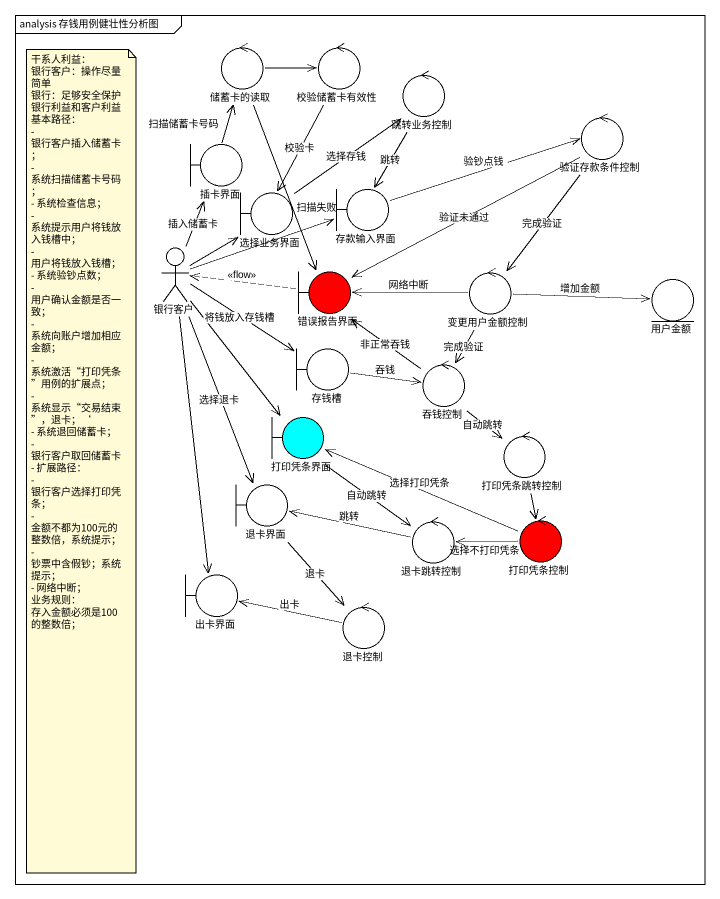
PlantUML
@startuml
mainframe analysis 存钱用例健壮性分析图
control 储蓄卡的读取
control 校验储蓄卡有效性
control 跳转业务控制
boundary 插卡界面
control 验证存款条件控制
boundary 选择业务界面
boundary 存款输入界面
actor 银行客户
boundary 错误报告界面 #FF0000
control 变更用户金额控制
entity 用户金额
boundary 存钱槽
control 吞钱控制
boundary 打印凭条界面 #00FFFF
control 打印凭条跳转控制
boundary 退卡界面
control 退卡跳转控制
control 打印凭条控制 #FF0000
boundary 出卡界面
control 退卡控制
储蓄卡的读取 -right-> 校验储蓄卡有效性
储蓄卡的读取 --> 错误报告界面 : 扫描失败
校验储蓄卡有效性 --> 选择业务界面 : 校验卡
跳转业务控制 --> 存款输入界面 : 跳转
插卡界面 -up-> 储蓄卡的读取 : 扫描储蓄卡号码
验证存款条件控制 -left-> 错误报告界面 : 验证未通过
验证存款条件控制 --> 变更用户金额控制 : 完成验证
选择业务界面 -up-> 跳转业务控制 : 选择存钱
存款输入界面 -right-> 验证存款条件控制 : 验钞点钱
银行客户 -up-> 插卡界面 : 插入储蓄卡
银行客户 -up-> 选择业务界面
银行客户 -right-> 存款输入界面
银行客户 -right-> 存钱槽 : 将钱放入存钱槽
银行客户 --> 打印凭条界面
银行客户 --> 退卡界面 : 选择退卡
银行客户 --> 出卡界面
错误报告界面 .left.> 银行客户 : <<flow>>
变更用户金额控制 -left-> 错误报告界面 : 网络中断
变更用户金额控制 -right-> 用户金额 : 增加金额
变更用户金额控制 --> 吞钱控制 : 完成验证
存钱槽 -right-> 吞钱控制 : 吞钱
吞钱控制 -up-> 错误报告界面 : 非正常吞钱
吞钱控制 --> 打印凭条跳转控制 : 自动跳转
打印凭条界面 --> 退卡跳转控制 : 自动跳转
打印凭条跳转控制 --> 打印凭条控制
退卡界面 --> 退卡控制 : 退卡
退卡跳转控制 -left-> 退卡界面 : 跳转
打印凭条控制 -left-> 打印凭条界面 : 选择打印凭条
打印凭条控制 -left-> 退卡跳转控制 : 选择不打印凭条
退卡控制 -left-> 出卡界面 : 出卡
note as N1
  干系人利益：
  银行客户：操作尽量简单
  银行：足够安全保护银行利益和客户利益
  基本路径：
  - 银行客户插入储蓄卡；
  - 系统扫描储蓄卡号码；
  - 系统检查信息；
  - 系统提示用户将钱放入钱槽中；
  - 用户将钱放入钱槽；
  - 系统验钞点数；
  - 用户确认金额是否一致；
  - 系统向账户增加相应金额；
  - 系统激活“打印凭条”用例的扩展点；
  - 系统显示“交易结束”，退卡；‘
  - 系统退回储蓄卡；
  - 银行客户取回储蓄卡
  - 扩展路径：
  - 银行客户选择打印凭条；
  - 金额不都为100元的整数倍，系统提示；
  - 钞票中含假钞；系统提示；
  - 网络中断；
  业务规则：
  存入金额必须是100的整数倍；
end note
@enduml
